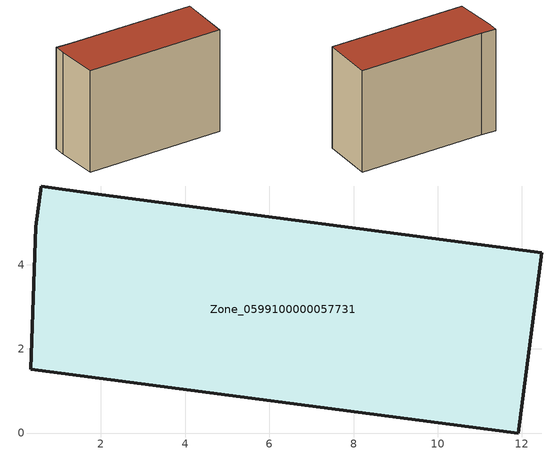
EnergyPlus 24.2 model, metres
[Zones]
Zone_0599100000057731
 floor ground (C_G): 0.33,1.51 0.45,4.9 0.58,5.87 1.84,5.68 12.47,4.28 11.91,0 z0
 wall outside (C_F): 11.91,0 12.47,4.28 1.84,5.68 0.58,5.87 0.45,4.9 0.33,1.51 11.91,0 z0:8.96
 roof outside (C_R): 0.45,4.9 0.33,1.51 11.91,0 12.47,4.28 1.84,5.68 0.58,5.87 z8.96
[BUILDING]
Pand.0599100000057731: North Axis=0; Terrain=City; Loads Convergence Tolerance Value=0.04; Temperature Convergence Tolerance Value=0.4; Solar Distribution=FullExterior; Maximum Number of Warmup Days=25; Minimum Number of Warmup Days=1
[Site:Location]
Rotterdam.The.Hague.AP_ZH_NLD Design_Conditions: Latitude=51.96; Longitude=4.45; Time Zone=1; Elevation=-4.5
[SITE:GROUNDTEMPERATURE:BUILDINGSURFACE]
18, 18, 18, 18, 18, 18, 18, 18, 18, 18, 18, 18
[MATERIAL] Thermal Absorptance=0.9; Solar Absorptance=0.7; Visible Absorptance=0.7
Name | Roughness | Thickness | Conductivity | Density | Specific Heat
G.TI.1992-2005 | MediumSmooth | 0.15 | 0.06 | 540 | 1210
F.TI.1992-2005 | Rough | 0.3 | 0.12 | 1920 | 840
R.TI.1992-2005 | MediumRough | 0.2 | 0.08 | 1500 | 1000
[CONSTRUCTION]
C_G: G.TI.1992-2005
C_F: F.TI.1992-2005
C_R: R.TI.1992-2005
[ZONE]
Zone_0599100000057731: Type=1; Multiplier=1; Ceiling Height=Autocalculate; Volume=Autocalculate; Floor Area=autocalculate; Part of Total Floor Area=Yes
[ZONEINFILTRATION:DESIGNFLOWRATE]
Infil_Zone_0599100000057731: Zone or ZoneList or Space or SpaceList=Zone_0599100000057731; Schedule=AlwaysOn; Design Flow Rate Calculation Method=Flow/Area; Flow Rate per Floor Area=0.0015; Constant Term Coefficient=1; Temperature Term Coefficient=0; Velocity Term Coefficient=0; Velocity Squared Term Coefficient=0
[HVACTEMPLATE:ZONE:IDEALLOADSAIRSYSTEM]
Zone_0599100000057731: Maximum Heating Supply Air Temperature=50; Minimum Cooling Supply Air Temperature=13; Maximum Heating Supply Air Humidity Ratio=0.0156; Minimum Cooling Supply Air Humidity Ratio=0.0077; Heating Limit=NoLimit; Cooling Limit=NoLimit; Dehumidification Control Type=ConstantSensibleHeatRatio; Cooling Sensible Heat Ratio=0.7; Dehumidification Setpoint=60; Humidification Control Type=None; Humidification Setpoint=30; Outdoor Air Method=None; Outdoor Air Flow Rate per Person=0.00944; Outdoor Air Flow Rate per Zone Floor Area=0; Outdoor Air Flow Rate per Zone=0; Demand Controlled Ventilation Type=None; Outdoor Air Economizer Type=NoEconomizer; Heat Recovery Type=None; Sensible Heat Recovery Effectiveness=0.7; Latent Heat Recovery Effectiveness=0.65
[ZONECONTROL:THERMOSTAT]
ThermostatControl_Zone_0599100000057731: Zone or ZoneList=Zone_0599100000057731; Control Type Schedule=DualSetpointControlType; Control 1=Thermostat_Zone_0599100000057731; Temperature Difference Between Cutout And Setpoint=0
[THERMOSTATSETPOINT:DUALSETPOINT]
Thermostat_Zone_0599100000057731: Heating Setpoint Temperature Schedule=HeatingSetpoint_Zone_0599100000057731; Cooling Setpoint Temperature Schedule=CoolingSetpoint_Zone_0599100000057731
[SCHEDULE:COMPACT]
HeatingSetpoint_Zone_0599100000057731: Through: 12/31, For: AllDays, Until: 24:00, 21
CoolingSetpoint_Zone_0599100000057731: Through: 12/31, For: AllDays, Until: 24:00, 24
DualSetpointControlType: Through: 12/31, For: AllDays, Until: 24:00, 4
AlwaysOn: Through: 12/31, For: AllDays, Until: 24:00, 1
